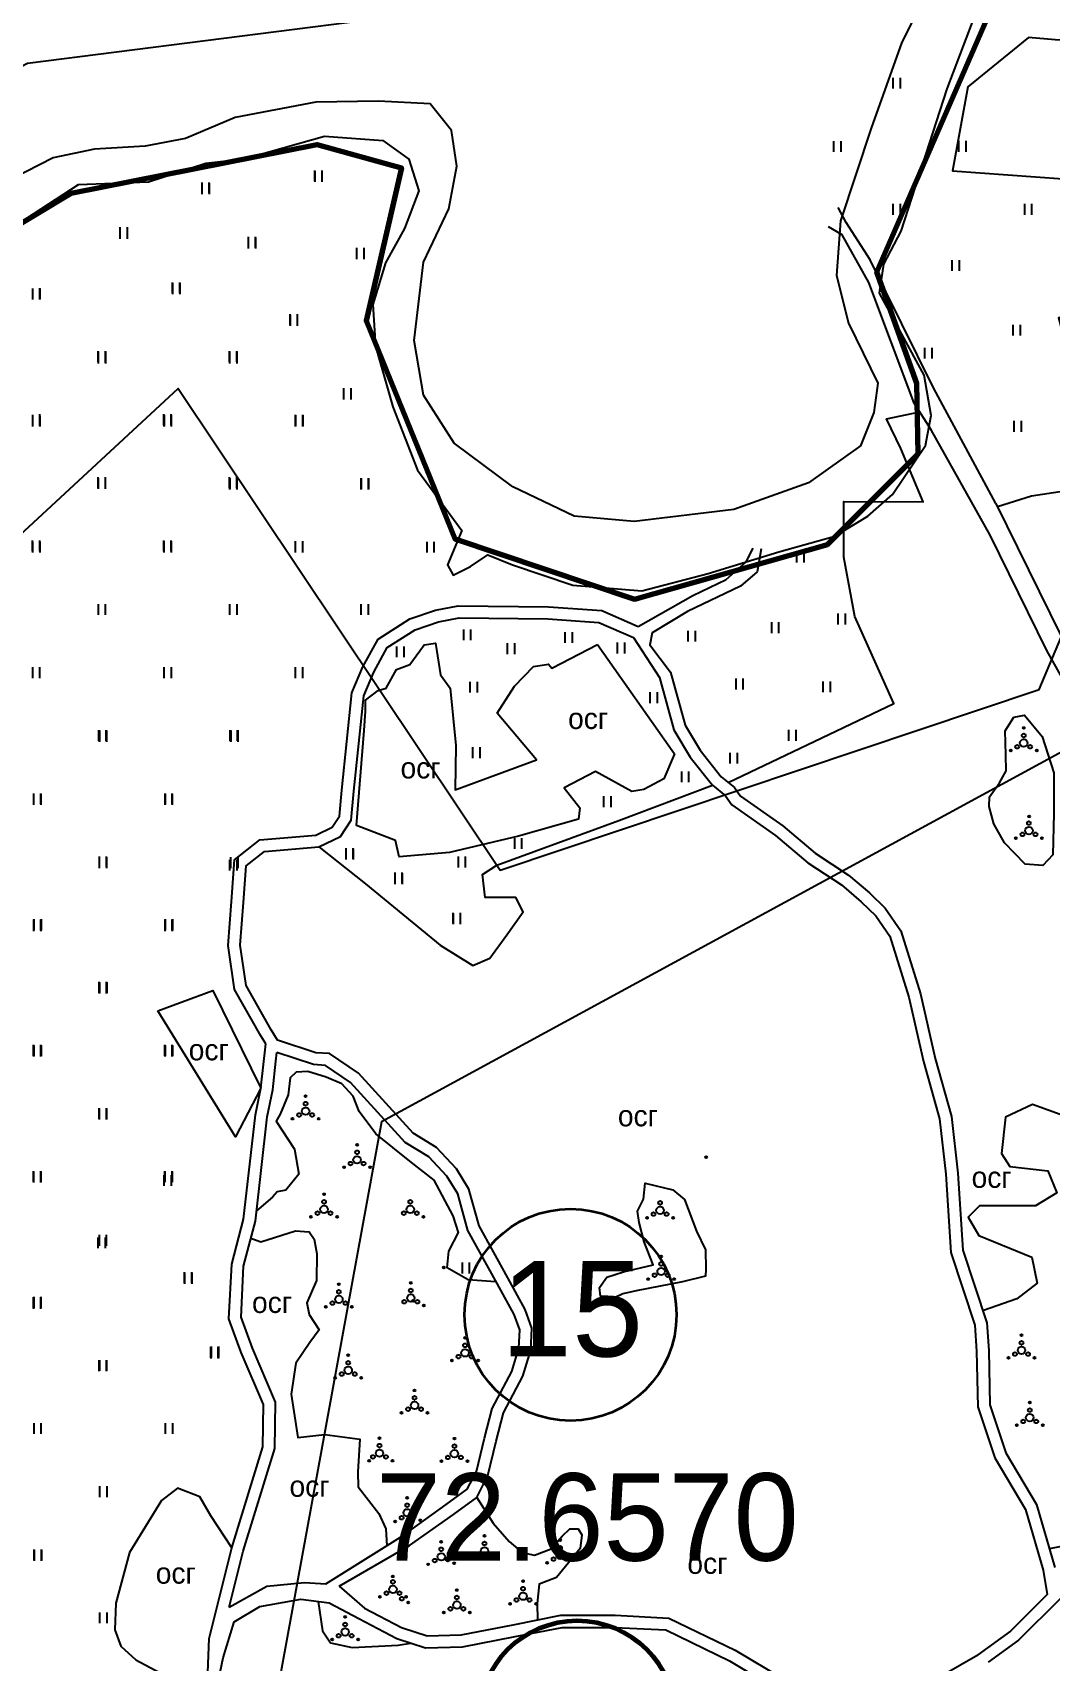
# Model space of a CAD drawing. Header units: millimetres. Extents: x 1378883 to 1389511, y 5662980 to 5673292.
# Drawn here: x 1384423 to 1384761, y 5669166 to 5669707 of the extents above; entities that cross this region are included whole.
import ezdxf
from ezdxf.enums import TextEntityAlignment as Align

# ---------------------------------------------------------------- set-up
doc = ezdxf.new("R2010")
doc.units = ezdxf.units.MM
doc.layers.add('_5Інше', color=252, linetype='Continuous', lineweight=25)
for name, color, linetype in [('N-raion', 1, 'Continuous'), ('zona', 3, 'Continuous'), ('вулиці', 7, 'Continuous'), ('КартаСкан', 252, 'Continuous'), ('межа по генплану', 7, 'Continuous')]:
    doc.layers.add(name, color=color, linetype=linetype)
picture_1 = doc.add_image_def('image1.tif', size_in_pixel=(29607, 29619))

# ---------------------------------------------------------------- blocks, each defined once
blk = doc.blocks.new('Турія')
at = {"layer": '_5Інше', "color": 5}
for points in [[(47481.09, 27406.91), (47498.65, 27418.29), (47521.91, 27419.24), (47540.9, 27425.41), (47553.71, 27426.83), (47580.29, 27434.43), (47599.69, 27432.92), (47608.3, 27426.7), (47611.65, 27416.19), (47606.86, 27403.76), (47600.65, 27392.29), (47596.34, 27378.43), (47597.3, 27364.57), (47603.04, 27344.5), (47611.17, 27323.47), (47625.99, 27303.4), (47621.21, 27291.92), (47623.12, 27288.58), (47628.86, 27291.45), (47634.6, 27295.27), (47642.73, 27291.92), (47662.81, 27285.23), (47685.76, 27283.32), (47707.76, 27289.06), (47731.19, 27296.23), (47749.84, 27301.48), (47760.83, 27308.17), (47768.96, 27315.34), (47779.96, 27331.59), (47781.87, 27341.63), (47779.48, 27355.01), (47764.66, 27382.26), (47766.09, 27391.81), (47771.83, 27402.81), (47787.13, 27450.12), (47797.65, 27477.84)], [(47783.01, 27487.56), (47772.03, 27465.62), (47761.93, 27437.09), (47751.7, 27406.25), (47750.37, 27388.12), (47754.35, 27372.21), (47764.08, 27352.32), (47762.76, 27342.59), (47758.33, 27331.54), (47741.08, 27319.16), (47716.32, 27310.32), (47683.14, 27306.34), (47663.24, 27308.11), (47642.9, 27317.83), (47623.44, 27332.42), (47613.26, 27348.34), (47610.17, 27366.46), (47613.26, 27392.55), (47621.67, 27410.23), (47624.32, 27424.37), (47622.55, 27436.31), (47615.47, 27445.15), (47598.23, 27446.04), (47577.44, 27445.67), (47550.71, 27440.58), (47534.16, 27433.58), (47520.8, 27431.03), (47503.93, 27430.08), (47490.24, 27427.22), (47476.56, 27420.22)]]:
    blk.add_lwpolyline(points, dxfattribs=at)
blk = doc.blocks.new('ТуріяПрибер')
at = {"layer": '_5Інше', "color": 160}
for points in [[(47127, 26627), (47198, 27064), (47524, 27366), (47631, 27206), (47810, 27266), (47842, 27342), (47995, 27705)], [(47740, 27508), (47474, 27474), (47179, 27319), (46966, 26847)]]:
    blk.add_lwpolyline(points, dxfattribs=at)
blk = doc.blocks.new('ТуріяВодоох')
at = {"layer": '_5Інше', "color": 140}
blk.add_lwpolyline([(48682, 27510), (48729, 27348), (48132, 27408), (47610, 27124), (47504, 26544), (47282, 26450), (47208, 26336), (47222, 26234), (47363, 26200), (47363, 26078), (47280, 26086), (47240, 25798), (47150, 25804)], dxfattribs=at)

msp = doc.modelspace()

# ---------------------------------------------------------------- linework, layer by layer
at = {"layer": 'N-raion', "color": 1, "lineweight": 35}
msp.add_circle((1384601.72, 5669281.36), 35.2, dxfattribs=at)
at = {"layer": 'zona', "color": 3, "lineweight": 60}
msp.add_circle((1384603.96, 5669147.21), 32.54, dxfattribs=at)
at = {"layer": 'вулиці', "color": 7}
for p, q in [((1384708.9, 5669688.77), (1384708.9, 5669692.37)), ((1384711.3, 5669688.77), (1384711.3, 5669692.37)), ((1384689.21, 5669667.76), (1384689.21, 5669671.36)), ((1384691.61, 5669667.76), (1384691.61, 5669671.36)), ((1384730.71, 5669667.82), (1384730.71, 5669671.42)), ((1384733.11, 5669667.82), (1384733.11, 5669671.42)), ((1384708.93, 5669646.85), (1384708.93, 5669650.45)), ((1384711.33, 5669646.85), (1384711.33, 5669650.45)), ((1384752.57, 5669646.85), (1384752.57, 5669650.45)), ((1384752.57, 5669646.85), (1384752.57, 5669650.45)), ((1384754.97, 5669646.85), (1384754.97, 5669650.45)), ((1384754.97, 5669646.85), (1384754.97, 5669650.45)), ((1384728.53, 5669628.21), (1384728.53, 5669631.81)), ((1384728.53, 5669628.21), (1384728.53, 5669631.81)), ((1384730.93, 5669628.21), (1384730.93, 5669631.81)), ((1384730.93, 5669628.21), (1384730.93, 5669631.81)), ((1384748.78, 5669606.72), (1384748.78, 5669610.32)), ((1384748.78, 5669606.72), (1384748.78, 5669610.32)), ((1384751.18, 5669606.72), (1384751.18, 5669610.32)), ((1384751.18, 5669606.72), (1384751.18, 5669610.32)), ((1384719.39, 5669599.06), (1384719.39, 5669602.66)), ((1384719.39, 5669599.06), (1384719.39, 5669602.66)), ((1384721.79, 5669599.06), (1384721.79, 5669602.66)), ((1384721.79, 5669599.06), (1384721.79, 5669602.66)), ((1384749.06, 5669574.76), (1384749.06, 5669578.36)), ((1384749.06, 5669574.76), (1384749.06, 5669578.36)), ((1384751.46, 5669574.76), (1384751.46, 5669578.36)), ((1384751.46, 5669574.76), (1384751.46, 5669578.36)), ((1384565.81, 5669295.1), (1384565.81, 5669298.7)), ((1384568.21, 5669295.1), (1384568.21, 5669298.7))]:
    msp.add_line(p, q, dxfattribs=at)
at = {"layer": 'вулиці', "color": 7, "lineweight": -2}
for p, q in [((1384516.84, 5669658.02), (1384516.84, 5669661.62)), ((1384516.89, 5669657.78), (1384516.89, 5669661.38)), ((1384519.24, 5669658.02), (1384519.24, 5669661.62)), ((1384519.29, 5669657.78), (1384519.29, 5669661.38)), ((1384479.35, 5669653.98), (1384479.35, 5669657.58)), ((1384479.4, 5669653.74), (1384479.4, 5669657.34)), ((1384481.75, 5669653.98), (1384481.75, 5669657.58)), ((1384481.8, 5669653.74), (1384481.8, 5669657.34)), ((1384452.16, 5669639.09), (1384452.16, 5669642.69)), ((1384452.2, 5669638.85), (1384452.2, 5669642.45)), ((1384454.56, 5669639.09), (1384454.56, 5669642.69)), ((1384454.6, 5669638.85), (1384454.6, 5669642.45)), ((1384494.74, 5669635.94), (1384494.74, 5669639.54)), ((1384494.79, 5669635.7), (1384494.79, 5669639.3)), ((1384497.14, 5669635.94), (1384497.14, 5669639.54)), ((1384497.19, 5669635.7), (1384497.19, 5669639.3)), ((1384530.75, 5669632.29), (1384530.75, 5669635.89)), ((1384530.8, 5669632.05), (1384530.8, 5669635.65)), ((1384533.15, 5669632.29), (1384533.15, 5669635.89)), ((1384533.2, 5669632.05), (1384533.2, 5669635.65)), ((1384469.58, 5669620.77), (1384469.58, 5669624.37)), ((1384469.63, 5669620.53), (1384469.63, 5669624.13)), ((1384471.98, 5669620.77), (1384471.98, 5669624.37)), ((1384472.03, 5669620.53), (1384472.03, 5669624.13)), ((1384423.11, 5669618.65), (1384423.11, 5669622.25)), ((1384423.11, 5669618.65), (1384423.11, 5669622.25)), ((1384423.11, 5669618.65), (1384423.11, 5669622.25)), ((1384423.16, 5669618.78), (1384423.16, 5669622.38)), ((1384423.16, 5669618.78), (1384423.16, 5669622.38)), ((1384425.47, 5669618.89), (1384425.47, 5669622.49)), ((1384425.51, 5669618.65), (1384425.51, 5669622.25)), ((1384425.51, 5669618.65), (1384425.51, 5669622.25)), ((1384425.51, 5669618.65), (1384425.51, 5669622.25)), ((1384425.56, 5669618.78), (1384425.56, 5669622.38)), ((1384425.56, 5669618.78), (1384425.56, 5669622.38)), ((1384508.66, 5669610.22), (1384508.66, 5669613.82)), ((1384508.7, 5669609.98), (1384508.7, 5669613.58)), ((1384511.06, 5669610.22), (1384511.06, 5669613.82)), ((1384511.1, 5669609.98), (1384511.1, 5669613.58)), ((1384444.89, 5669597.94), (1384444.89, 5669601.54)), ((1384444.89, 5669597.94), (1384444.89, 5669601.54)), ((1384444.93, 5669597.7), (1384444.93, 5669601.3)), ((1384444.93, 5669597.7), (1384444.93, 5669601.3)), ((1384444.98, 5669597.82), (1384444.98, 5669601.42)), ((1384444.98, 5669597.46), (1384444.98, 5669601.06)), ((1384447.29, 5669597.94), (1384447.29, 5669601.54)), ((1384447.29, 5669597.94), (1384447.29, 5669601.54)), ((1384447.33, 5669597.7), (1384447.33, 5669601.3)), ((1384447.33, 5669597.7), (1384447.33, 5669601.3)), ((1384447.38, 5669597.82), (1384447.38, 5669601.42)), ((1384447.38, 5669597.46), (1384447.38, 5669601.06)), ((1384488.52, 5669597.94), (1384488.52, 5669601.54)), ((1384488.52, 5669597.94), (1384488.52, 5669601.54)), ((1384488.57, 5669597.7), (1384488.57, 5669601.3)), ((1384488.57, 5669597.7), (1384488.57, 5669601.3)), ((1384488.62, 5669597.82), (1384488.62, 5669601.42)), ((1384488.62, 5669597.46), (1384488.62, 5669601.06)), ((1384490.92, 5669597.94), (1384490.92, 5669601.54)), ((1384490.92, 5669597.94), (1384490.92, 5669601.54)), ((1384490.97, 5669597.7), (1384490.97, 5669601.3)), ((1384490.97, 5669597.7), (1384490.97, 5669601.3)), ((1384491.02, 5669597.82), (1384491.02, 5669601.42)), ((1384491.02, 5669597.46), (1384491.02, 5669601.06)), ((1384526.42, 5669585.67), (1384526.42, 5669589.27)), ((1384526.46, 5669585.43), (1384526.46, 5669589.03)), ((1384528.82, 5669585.67), (1384528.82, 5669589.27)), ((1384528.86, 5669585.43), (1384528.86, 5669589.03)), ((1384423.11, 5669576.74), (1384423.11, 5669580.34)), ((1384423.11, 5669576.74), (1384423.11, 5669580.34)), ((1384423.16, 5669576.5), (1384423.16, 5669580.1)), ((1384425.47, 5669576.98), (1384425.47, 5669580.58)), ((1384425.51, 5669576.74), (1384425.51, 5669580.34)), ((1384425.51, 5669576.74), (1384425.51, 5669580.34)), ((1384425.56, 5669576.5), (1384425.56, 5669580.1)), ((1384425.56, 5669576.5), (1384425.56, 5669580.1)), ((1384466.7, 5669576.98), (1384466.7, 5669580.58)), ((1384466.75, 5669576.74), (1384466.75, 5669580.34)), ((1384466.75, 5669576.74), (1384466.75, 5669580.34)), ((1384466.8, 5669576.5), (1384466.8, 5669580.1)), ((1384466.8, 5669576.5), (1384466.8, 5669580.1)), ((1384466.85, 5669576.63), (1384466.85, 5669580.23)), ((1384469.1, 5669576.98), (1384469.1, 5669580.58)), ((1384469.15, 5669576.74), (1384469.15, 5669580.34)), ((1384469.15, 5669576.74), (1384469.15, 5669580.34)), ((1384469.2, 5669576.5), (1384469.2, 5669580.1)), ((1384469.2, 5669576.5), (1384469.2, 5669580.1)), ((1384469.25, 5669576.63), (1384469.25, 5669580.23)), ((1384510.39, 5669576.74), (1384510.39, 5669580.34)), ((1384510.43, 5669576.5), (1384510.43, 5669580.1)), ((1384510.43, 5669576.5), (1384510.43, 5669580.1)), ((1384510.48, 5669576.63), (1384510.48, 5669580.23)), ((1384512.79, 5669576.74), (1384512.79, 5669580.34)), ((1384512.83, 5669576.5), (1384512.83, 5669580.1)), ((1384512.83, 5669576.5), (1384512.83, 5669580.1)), ((1384512.88, 5669576.63), (1384512.88, 5669580.23)), ((1384444.89, 5669556.03), (1384444.89, 5669559.63)), ((1384444.93, 5669555.79), (1384444.93, 5669559.39)), ((1384444.93, 5669555.79), (1384444.93, 5669559.39)), ((1384444.93, 5669555.79), (1384444.93, 5669559.39)), ((1384447.29, 5669556.03), (1384447.29, 5669559.63)), ((1384447.33, 5669555.79), (1384447.33, 5669559.39)), ((1384447.33, 5669555.79), (1384447.33, 5669559.39)), ((1384447.33, 5669555.79), (1384447.33, 5669559.39)), ((1384488.52, 5669556.03), (1384488.52, 5669559.63)), ((1384488.57, 5669555.79), (1384488.57, 5669559.39)), ((1384488.57, 5669555.79), (1384488.57, 5669559.39)), ((1384488.57, 5669555.79), (1384488.57, 5669559.39)), ((1384488.62, 5669555.55), (1384488.62, 5669559.15)), ((1384488.66, 5669555.67), (1384488.66, 5669559.27)), ((1384490.92, 5669556.03), (1384490.92, 5669559.63)), ((1384490.97, 5669555.79), (1384490.97, 5669559.39)), ((1384490.97, 5669555.79), (1384490.97, 5669559.39)), ((1384490.97, 5669555.79), (1384490.97, 5669559.39)), ((1384491.02, 5669555.55), (1384491.02, 5669559.15)), ((1384491.06, 5669555.67), (1384491.06, 5669559.27)), ((1384532.21, 5669555.79), (1384532.21, 5669559.39)), ((1384532.21, 5669555.79), (1384532.21, 5669559.39)), ((1384532.21, 5669555.79), (1384532.21, 5669559.39)), ((1384532.25, 5669555.55), (1384532.25, 5669559.15)), ((1384532.3, 5669555.67), (1384532.3, 5669559.27)), ((1384534.61, 5669555.79), (1384534.61, 5669559.39)), ((1384534.61, 5669555.79), (1384534.61, 5669559.39)), ((1384534.61, 5669555.79), (1384534.61, 5669559.39)), ((1384534.61, 5669555.79), (1384534.61, 5669559.39)), ((1384534.65, 5669555.55), (1384534.65, 5669559.15)), ((1384534.7, 5669555.67), (1384534.7, 5669559.27)), ((1384423.07, 5669535.07), (1384423.07, 5669538.67)), ((1384423.16, 5669534.59), (1384423.16, 5669538.19)), ((1384425.47, 5669535.07), (1384425.47, 5669538.67)), ((1384425.56, 5669534.59), (1384425.56, 5669538.19)), ((1384466.7, 5669535.07), (1384466.7, 5669538.67)), ((1384466.75, 5669534.83), (1384466.75, 5669538.43)), ((1384466.8, 5669534.59), (1384466.8, 5669538.19)), ((1384469.1, 5669535.07), (1384469.1, 5669538.67)), ((1384469.15, 5669534.83), (1384469.15, 5669538.43)), ((1384469.2, 5669534.59), (1384469.2, 5669538.19)), ((1384510.39, 5669534.83), (1384510.39, 5669538.43)), ((1384510.43, 5669534.59), (1384510.43, 5669538.19)), ((1384512.79, 5669534.83), (1384512.79, 5669538.43)), ((1384512.83, 5669534.59), (1384512.83, 5669538.19)), ((1384554.07, 5669534.59), (1384554.07, 5669538.19)), ((1384554.07, 5669534.59), (1384554.07, 5669538.19)), ((1384556.47, 5669534.59), (1384556.47, 5669538.19)), ((1384556.47, 5669534.59), (1384556.47, 5669538.19)), ((1384676.87, 5669531.35), (1384676.87, 5669534.95)), ((1384679.27, 5669531.35), (1384679.27, 5669534.95)), ((1384444.93, 5669513.88), (1384444.93, 5669517.48)), ((1384447.33, 5669513.88), (1384447.33, 5669517.48)), ((1384488.57, 5669513.88), (1384488.57, 5669517.48)), ((1384490.97, 5669513.88), (1384490.97, 5669517.48)), ((1384532.21, 5669513.88), (1384532.21, 5669517.48)), ((1384532.21, 5669513.88), (1384532.21, 5669517.48)), ((1384534.61, 5669513.88), (1384534.61, 5669517.48)), ((1384534.61, 5669513.88), (1384534.61, 5669517.48)), ((1384566.25, 5669505.46), (1384566.25, 5669509.06)), ((1384568.65, 5669505.46), (1384568.65, 5669509.06)), ((1384668.56, 5669507.87), (1384668.56, 5669511.47)), ((1384670.96, 5669507.87), (1384670.96, 5669511.47)), ((1384690.64, 5669510.72), (1384690.64, 5669514.32)), ((1384693.04, 5669510.72), (1384693.04, 5669514.32)), ((1384580.81, 5669500.9), (1384580.81, 5669504.5)), ((1384583.21, 5669500.9), (1384583.21, 5669504.5)), ((1384599.95, 5669504.59), (1384599.95, 5669508.19)), ((1384602.35, 5669504.59), (1384602.35, 5669508.19)), ((1384617.34, 5669501.11), (1384617.34, 5669504.71)), ((1384619.74, 5669501.11), (1384619.74, 5669504.71)), ((1384640.79, 5669505.03), (1384640.79, 5669508.63)), ((1384643.19, 5669505.03), (1384643.19, 5669508.63)), ((1384544.07, 5669499.81), (1384544.07, 5669503.41)), ((1384546.47, 5669499.81), (1384546.47, 5669503.41)), ((1384423.11, 5669492.92), (1384423.11, 5669496.52)), ((1384425.51, 5669492.92), (1384425.51, 5669496.52)), ((1384466.75, 5669492.92), (1384466.75, 5669496.52)), ((1384469.15, 5669492.92), (1384469.15, 5669496.52)), ((1384510.39, 5669492.92), (1384510.39, 5669496.52)), ((1384512.79, 5669492.92), (1384512.79, 5669496.52)), ((1384568.42, 5669488.08), (1384568.42, 5669491.68)), ((1384570.82, 5669488.08), (1384570.82, 5669491.68)), ((1384628.21, 5669484.61), (1384628.21, 5669488.21)), ((1384630.61, 5669484.61), (1384630.61, 5669488.21)), ((1384656.69, 5669489.14), (1384656.69, 5669492.74)), ((1384659.09, 5669489.14), (1384659.09, 5669492.74)), ((1384685.65, 5669488.19), (1384685.65, 5669491.79)), ((1384688.05, 5669488.19), (1384688.05, 5669491.79)), ((1384445.1, 5669472.04), (1384445.1, 5669475.64)), ((1384445.1, 5669472.04), (1384445.1, 5669475.64)), ((1384445.26, 5669471.96), (1384445.26, 5669475.56)), ((1384445.3, 5669471.72), (1384445.3, 5669475.32)), ((1384445.3, 5669471.72), (1384445.3, 5669475.32)), ((1384445.35, 5669471.84), (1384445.35, 5669475.44)), ((1384447.5, 5669472.04), (1384447.5, 5669475.64)), ((1384447.5, 5669472.04), (1384447.5, 5669475.64)), ((1384447.66, 5669471.96), (1384447.66, 5669475.56)), ((1384447.7, 5669471.72), (1384447.7, 5669475.32)), ((1384447.7, 5669471.72), (1384447.7, 5669475.32)), ((1384447.75, 5669471.84), (1384447.75, 5669475.44)), ((1384488.74, 5669472.04), (1384488.74, 5669475.64)), ((1384488.89, 5669471.96), (1384488.89, 5669475.56)), ((1384488.89, 5669471.96), (1384488.89, 5669475.56)), ((1384488.94, 5669471.72), (1384488.94, 5669475.32)), ((1384488.94, 5669471.72), (1384488.94, 5669475.32)), ((1384488.94, 5669471.72), (1384488.94, 5669475.32)), ((1384488.99, 5669471.84), (1384488.99, 5669475.44)), ((1384491.14, 5669472.04), (1384491.14, 5669475.64)), ((1384491.29, 5669471.96), (1384491.29, 5669475.56)), ((1384491.29, 5669471.96), (1384491.29, 5669475.56)), ((1384491.34, 5669471.72), (1384491.34, 5669475.32)), ((1384491.34, 5669471.72), (1384491.34, 5669475.32)), ((1384491.34, 5669471.72), (1384491.34, 5669475.32)), ((1384491.34, 5669471.72), (1384491.34, 5669475.32)), ((1384491.39, 5669471.84), (1384491.39, 5669475.44)), ((1384674.26, 5669472.07), (1384674.26, 5669475.67)), ((1384676.66, 5669472.07), (1384676.66, 5669475.67)), ((1384569.29, 5669466.36), (1384569.29, 5669469.96)), ((1384571.69, 5669466.36), (1384571.69, 5669469.96)), ((1384654.79, 5669464.48), (1384654.79, 5669468.08)), ((1384657.19, 5669464.48), (1384657.19, 5669468.08)), ((1384638.64, 5669458.33), (1384638.64, 5669461.93)), ((1384641.04, 5669458.33), (1384641.04, 5669461.93)), ((1384423.44, 5669451), (1384423.44, 5669454.6)), ((1384423.44, 5669451), (1384423.44, 5669454.6)), ((1384423.48, 5669450.76), (1384423.48, 5669454.36)), ((1384423.53, 5669450.89), (1384423.53, 5669454.49)), ((1384425.84, 5669451), (1384425.84, 5669454.6)), ((1384425.84, 5669451), (1384425.84, 5669454.6)), ((1384425.88, 5669450.76), (1384425.88, 5669454.36)), ((1384425.93, 5669450.89), (1384425.93, 5669454.49)), ((1384467.07, 5669451), (1384467.07, 5669454.6)), ((1384467.07, 5669451), (1384467.07, 5669454.6)), ((1384467.07, 5669451), (1384467.07, 5669454.6)), ((1384467.12, 5669450.76), (1384467.12, 5669454.36)), ((1384467.17, 5669450.89), (1384467.17, 5669454.49)), ((1384469.47, 5669451), (1384469.47, 5669454.6)), ((1384469.47, 5669451), (1384469.47, 5669454.6)), ((1384469.47, 5669451), (1384469.47, 5669454.6)), ((1384469.47, 5669451), (1384469.47, 5669454.6)), ((1384469.52, 5669450.76), (1384469.52, 5669454.36)), ((1384469.57, 5669450.89), (1384469.57, 5669454.49)), ((1384612.77, 5669450.08), (1384612.77, 5669453.68)), ((1384615.17, 5669450.08), (1384615.17, 5669453.68)), ((1384583.2, 5669436.18), (1384583.2, 5669439.78)), ((1384585.6, 5669436.18), (1384585.6, 5669439.78)), ((1384445.26, 5669430.05), (1384445.26, 5669433.65)), ((1384445.3, 5669429.81), (1384445.3, 5669433.41)), ((1384447.66, 5669430.05), (1384447.66, 5669433.65)), ((1384447.7, 5669429.81), (1384447.7, 5669433.41)), ((1384488.94, 5669429.81), (1384488.94, 5669433.41)), ((1384488.94, 5669429.81), (1384488.94, 5669433.41)), ((1384491.34, 5669429.81), (1384491.34, 5669433.41)), ((1384491.34, 5669429.81), (1384491.34, 5669433.41)), ((1384527.17, 5669432.84), (1384527.17, 5669436.44)), ((1384527.21, 5669432.6), (1384527.21, 5669436.2)), ((1384529.57, 5669432.84), (1384529.57, 5669436.44)), ((1384529.61, 5669432.6), (1384529.61, 5669436.2)), ((1384564.49, 5669430.02), (1384564.49, 5669433.62)), ((1384566.89, 5669430.02), (1384566.89, 5669433.62)), ((1384488.57, 5669428.97), (1384488.57, 5669432.57)), ((1384488.57, 5669428.97), (1384488.57, 5669432.57)), ((1384490.97, 5669428.97), (1384490.97, 5669432.57)), ((1384490.97, 5669428.97), (1384490.97, 5669432.57)), ((1384543.44, 5669424.71), (1384543.44, 5669428.31)), ((1384543.49, 5669424.47), (1384543.49, 5669428.07)), ((1384545.84, 5669424.71), (1384545.84, 5669428.31)), ((1384545.89, 5669424.47), (1384545.89, 5669428.07)), ((1384423.44, 5669409.09), (1384423.44, 5669412.69)), ((1384423.48, 5669408.85), (1384423.48, 5669412.45)), ((1384423.6, 5669409.17), (1384423.6, 5669412.77)), ((1384425.84, 5669409.09), (1384425.84, 5669412.69)), ((1384425.88, 5669408.85), (1384425.88, 5669412.45)), ((1384426, 5669409.17), (1384426, 5669412.77)), ((1384467.07, 5669409.09), (1384467.07, 5669412.69)), ((1384467.07, 5669409.09), (1384467.07, 5669412.69)), ((1384467.12, 5669408.85), (1384467.12, 5669412.45)), ((1384467.24, 5669409.17), (1384467.24, 5669412.77)), ((1384469.47, 5669409.09), (1384469.47, 5669412.69)), ((1384469.47, 5669409.09), (1384469.47, 5669412.69)), ((1384469.52, 5669408.85), (1384469.52, 5669412.45)), ((1384469.64, 5669409.17), (1384469.64, 5669412.77)), ((1384562.78, 5669411.37), (1384562.78, 5669414.97)), ((1384562.83, 5669411.13), (1384562.83, 5669414.73)), ((1384565.18, 5669411.37), (1384565.18, 5669414.97)), ((1384565.23, 5669411.13), (1384565.23, 5669414.73)), ((1384445.21, 5669388.38), (1384445.21, 5669391.98)), ((1384445.21, 5669388.38), (1384445.21, 5669391.98)), ((1384445.26, 5669388.14), (1384445.26, 5669391.74)), ((1384445.26, 5669388.14), (1384445.26, 5669391.74)), ((1384445.3, 5669388.26), (1384445.3, 5669391.86)), ((1384445.3, 5669388.26), (1384445.3, 5669391.86)), ((1384445.42, 5669388.21), (1384445.42, 5669391.81)), ((1384447.61, 5669388.38), (1384447.61, 5669391.98)), ((1384447.61, 5669388.38), (1384447.61, 5669391.98)), ((1384447.66, 5669388.14), (1384447.66, 5669391.74)), ((1384447.66, 5669388.14), (1384447.66, 5669391.74)), ((1384447.7, 5669388.26), (1384447.7, 5669391.86)), ((1384447.7, 5669388.26), (1384447.7, 5669391.86)), ((1384447.82, 5669388.21), (1384447.82, 5669391.81)), ((1384423.39, 5669367.42), (1384423.39, 5669371.02)), ((1384423.44, 5669367.18), (1384423.44, 5669370.78)), ((1384423.49, 5669367.31), (1384423.49, 5669370.91)), ((1384423.6, 5669367.26), (1384423.6, 5669370.86)), ((1384425.79, 5669367.42), (1384425.79, 5669371.02)), ((1384425.84, 5669367.18), (1384425.84, 5669370.78)), ((1384425.89, 5669367.31), (1384425.89, 5669370.91)), ((1384426, 5669367.26), (1384426, 5669370.86)), ((1384467.03, 5669367.42), (1384467.03, 5669371.02)), ((1384467.07, 5669367.18), (1384467.07, 5669370.78)), ((1384467.07, 5669367.18), (1384467.07, 5669370.78)), ((1384467.12, 5669367.31), (1384467.12, 5669370.91)), ((1384467.24, 5669367.26), (1384467.24, 5669370.86)), ((1384469.43, 5669367.42), (1384469.43, 5669371.02)), ((1384469.47, 5669367.18), (1384469.47, 5669370.78)), ((1384469.47, 5669367.18), (1384469.47, 5669370.78)), ((1384469.52, 5669367.31), (1384469.52, 5669370.91)), ((1384469.64, 5669367.26), (1384469.64, 5669370.86)), ((1384445.21, 5669346.47), (1384445.21, 5669350.07)), ((1384445.21, 5669346.47), (1384445.21, 5669350.07)), ((1384445.26, 5669346.23), (1384445.26, 5669349.83)), ((1384445.26, 5669346.23), (1384445.26, 5669349.83)), ((1384445.26, 5669346.23), (1384445.26, 5669349.83)), ((1384445.3, 5669346.35), (1384445.3, 5669349.95)), ((1384447.61, 5669346.47), (1384447.61, 5669350.07)), ((1384447.61, 5669346.47), (1384447.61, 5669350.07)), ((1384447.66, 5669346.23), (1384447.66, 5669349.83)), ((1384447.66, 5669346.23), (1384447.66, 5669349.83)), ((1384447.66, 5669346.23), (1384447.66, 5669349.83)), ((1384447.66, 5669346.23), (1384447.66, 5669349.83)), ((1384447.7, 5669346.35), (1384447.7, 5669349.95)), ((1384423.39, 5669325.51), (1384423.39, 5669329.11)), ((1384423.39, 5669325.51), (1384423.39, 5669329.11)), ((1384423.39, 5669325.51), (1384423.39, 5669329.11)), ((1384423.44, 5669325.27), (1384423.44, 5669328.87)), ((1384423.49, 5669325.4), (1384423.49, 5669329)), ((1384425.79, 5669325.51), (1384425.79, 5669329.11)), ((1384425.79, 5669325.51), (1384425.79, 5669329.11)), ((1384425.79, 5669325.51), (1384425.79, 5669329.11)), ((1384425.79, 5669325.51), (1384425.79, 5669329.11)), ((1384425.84, 5669325.27), (1384425.84, 5669328.87)), ((1384425.89, 5669325.4), (1384425.89, 5669329)), ((1384466.75, 5669324.19), (1384466.75, 5669327.79)), ((1384466.75, 5669324.19), (1384466.75, 5669327.79)), ((1384467.03, 5669325.51), (1384467.03, 5669329.11)), ((1384467.03, 5669325.51), (1384467.03, 5669329.11)), ((1384467.12, 5669325.4), (1384467.12, 5669329)), ((1384469.15, 5669324.19), (1384469.15, 5669327.79)), ((1384469.15, 5669324.19), (1384469.15, 5669327.79)), ((1384469.43, 5669325.51), (1384469.43, 5669329.11)), ((1384469.43, 5669325.51), (1384469.43, 5669329.11)), ((1384469.52, 5669325.4), (1384469.52, 5669329)), ((1384444.89, 5669303.48), (1384444.89, 5669307.08)), ((1384444.89, 5669303.48), (1384444.89, 5669307.08)), ((1384445.26, 5669304.32), (1384445.26, 5669307.92)), ((1384445.26, 5669304.32), (1384445.26, 5669307.92)), ((1384447.29, 5669303.48), (1384447.29, 5669307.08)), ((1384447.29, 5669303.48), (1384447.29, 5669307.08)), ((1384447.66, 5669304.32), (1384447.66, 5669307.92)), ((1384447.66, 5669304.32), (1384447.66, 5669307.92)), ((1384473.57, 5669291.9), (1384473.57, 5669295.5)), ((1384473.62, 5669291.66), (1384473.62, 5669295.26)), ((1384475.97, 5669291.9), (1384475.97, 5669295.5)), ((1384476.02, 5669291.66), (1384476.02, 5669295.26)), ((1384423.39, 5669283.6), (1384423.39, 5669287.2)), ((1384423.39, 5669283.6), (1384423.39, 5669287.2)), ((1384423.56, 5669283.68), (1384423.56, 5669287.28)), ((1384425.79, 5669283.6), (1384425.79, 5669287.2)), ((1384425.79, 5669283.6), (1384425.79, 5669287.2)), ((1384425.96, 5669283.68), (1384425.96, 5669287.28)), ((1384423.44, 5669283.36), (1384423.44, 5669286.96)), ((1384425.84, 5669283.36), (1384425.84, 5669286.96)), ((1384445.21, 5669262.65), (1384445.21, 5669266.25)), ((1384445.38, 5669262.72), (1384445.38, 5669266.32)), ((1384447.61, 5669262.65), (1384447.61, 5669266.25)), ((1384447.78, 5669262.72), (1384447.78, 5669266.32)), ((1384482.31, 5669267.11), (1384482.31, 5669270.71)), ((1384482.36, 5669266.87), (1384482.36, 5669270.47)), ((1384482.48, 5669267.19), (1384482.48, 5669270.79)), ((1384484.71, 5669267.11), (1384484.71, 5669270.71)), ((1384484.76, 5669266.87), (1384484.76, 5669270.47)), ((1384484.88, 5669267.19), (1384484.88, 5669270.79)), ((1384423.56, 5669241.77), (1384423.56, 5669245.37)), ((1384425.96, 5669241.77), (1384425.96, 5669245.37)), ((1384467.2, 5669241.77), (1384467.2, 5669245.37)), ((1384467.2, 5669241.77), (1384467.2, 5669245.37)), ((1384469.6, 5669241.77), (1384469.6, 5669245.37)), ((1384469.6, 5669241.77), (1384469.6, 5669245.37)), ((1384445.42, 5669220.77), (1384445.42, 5669224.37)), ((1384445.42, 5669220.77), (1384445.42, 5669224.37)), ((1384447.82, 5669220.77), (1384447.82, 5669224.37)), ((1384447.82, 5669220.77), (1384447.82, 5669224.37)), ((1384423.61, 5669199.81), (1384423.61, 5669203.41)), ((1384423.65, 5669199.58), (1384423.65, 5669203.18)), ((1384423.7, 5669199.7), (1384423.7, 5669203.3)), ((1384426.01, 5669199.81), (1384426.01, 5669203.41)), ((1384426.05, 5669199.58), (1384426.05, 5669203.18)), ((1384426.1, 5669199.7), (1384426.1, 5669203.3)), ((1384445.42, 5669178.86), (1384445.42, 5669182.46)), ((1384445.42, 5669178.86), (1384445.42, 5669182.46)), ((1384447.82, 5669178.86), (1384447.82, 5669182.46)), ((1384447.82, 5669178.86), (1384447.82, 5669182.46))]:
    msp.add_line(p, q, dxfattribs=at)
at = {"layer": 'вулиці', "color": 7}
for points in [[(1384839.15, 5669689.55), (1384837.33, 5669695), (1384827.11, 5669696.26), (1384806.67, 5669697.52), (1384797.99, 5669699.76), (1384783.99, 5669702.41), (1384773.07, 5669704.51), (1384762.64, 5669704.93), (1384753.82, 5669705.77), (1384733.66, 5669689.4), (1384728.62, 5669661.43), (1384774.58, 5669658.15), (1384778.08, 5669639.83), (1384778.08, 5669631.58), (1384777.76, 5669616.07), (1384763.81, 5669612.59), (1384774.9, 5669571.58), (1384778.2, 5669556.85), (1384754.87, 5669553.33), (1384743.49, 5669549.87)], [(1384777.64, 5669147.79), (1384790.04, 5669168.49), (1384804.5, 5669193.87), (1384813.51, 5669210.5), (1384826.76, 5669236.47), (1384830.69, 5669248.77), (1384843.77, 5669268.96), (1384856.34, 5669294.32), (1384868.77, 5669320.36), (1384870.29, 5669330.04), (1384865.2, 5669338.52), (1384847.68, 5669364.24), (1384831.54, 5669387.49), (1384804.84, 5669429), (1384775.08, 5669475.1), (1384759.96, 5669502.09), (1384741.08, 5669540.38), (1384721.53, 5669575.41), (1384715.89, 5669584.3), (1384700.79, 5669624.37), (1384691.95, 5669640.16), (1384687.37, 5669642.87)], [(1384742.99, 5669550.87), (1384768.19, 5669499.63), (1384793.62, 5669453.9), (1384823.14, 5669412.39), (1384847.88, 5669373.96), (1384862.23, 5669352.23), (1384872.97, 5669337.33), (1384878.55, 5669333.59), (1384916.8, 5669331.21), (1384968.65, 5669325.55), (1384991.22, 5669320.67), (1384993.56, 5669323.52), (1385001.63, 5669342.19), (1385007.11, 5669350.38), (1385009.76, 5669349.26), (1385008.43, 5669343.87), (1384995.92, 5669320.97), (1385025.23, 5669311.8), (1385046.66, 5669301.19), (1385056.45, 5669295.61), (1385070.56, 5669291.74), (1385090.78, 5669290.72), (1385097.16, 5669290.83)], [(1384665.06, 5669535.86), (1384663.66, 5669528.26), (1384658.22, 5669523.45), (1384640.61, 5669515.08), (1384628.88, 5669507.96), (1384628.04, 5669503.98), (1384634.96, 5669494.89), (1384639.78, 5669477.31), (1384644.81, 5669468.94), (1384651.72, 5669460.14), (1384656.17, 5669456.57), (1384658.22, 5669453.65), (1384672.26, 5669443.82), (1384682.97, 5669434.72), (1384694.08, 5669427.39), (1384700.99, 5669421.53), (1384706.23, 5669416.5), (1384711.47, 5669408.97), (1384717.98, 5669387.96), (1384722.8, 5669366.54), (1384728.25, 5669347.28), (1384730.34, 5669328.44), (1384732.02, 5669302.8), (1384739.98, 5669278.69), (1384740.61, 5669269.48), (1384741.03, 5669251.48), (1384746.27, 5669235.48), (1384756.54, 5669218.31), (1384762.62, 5669197.38)], [(1384500.5, 5669371.37), (1384498.82, 5669374.01), (1384490.16, 5669389.43), (1384488.03, 5669404.08), (1384489.15, 5669418.63), (1384490.15, 5669432.56), (1384498.57, 5669439.17), (1384517.11, 5669440.76), (1384522.6, 5669443.4), (1384524.98, 5669447.07), (1384525.79, 5669455.7), (1384529.12, 5669488.02), (1384532.74, 5669496.67), (1384537.85, 5669505.85), (1384548.4, 5669512.64), (1384556.84, 5669515.45), (1384564.39, 5669516.96), (1384594.4, 5669516.59), (1384612.12, 5669515.34), (1384624.21, 5669510.09)], [(1384524.86, 5669191.23), (1384548.27, 5669204.67), (1384562.81, 5669215.04), (1384570.56, 5669220.7), (1384574.3, 5669227.92), (1384577.07, 5669239.4), (1384579.42, 5669248.8), (1384585.91, 5669260.93), (1384588.58, 5669269.59), (1384588.91, 5669276.92), (1384586.69, 5669283.14), (1384580.9, 5669293.66), (1384571.34, 5669310.88), (1384568, 5669323.1), (1384563.89, 5669329.88), (1384557.2, 5669336.94), (1384549.41, 5669341.72), (1384531.33, 5669361.61), (1384521.69, 5669368.14), (1384517.18, 5669368.45), (1384504.43, 5669372.65), (1384502.25, 5669376.06), (1384494.01, 5669390.74), (1384492.06, 5669404.21), (1384493.14, 5669418.34), (1384494.01, 5669430.51), (1384500.1, 5669435.29), (1384518.18, 5669436.84), (1384525.34, 5669440.28), (1384528.87, 5669445.72), (1384529.77, 5669455.31), (1384533.04, 5669487.02), (1384536.35, 5669494.92), (1384540.86, 5669503.03), (1384550.14, 5669509), (1384557.87, 5669511.57), (1384564.76, 5669512.95), (1384594.24, 5669512.6), (1384611.16, 5669511.4), (1384622.61, 5669506.42)], [(1384610.72, 5669504.11), (1384636.24, 5669467.75), (1384632.69, 5669459.48), (1384626.08, 5669455.94), (1384622.06, 5669455.23), (1384610.01, 5669461.85), (1384599.61, 5669456.41), (1384604.81, 5669449.8), (1384604.33, 5669446.03), (1384584.48, 5669440.36), (1384561.56, 5669434.93), (1384544.78, 5669433.51), (1384543.59, 5669438.94), (1384530.6, 5669443.9), (1384533.15, 5669475.53), (1384533.64, 5669481.9), (1384533.64, 5669485.57), (1384537.81, 5669488.76), (1384540.51, 5669489.61), (1384543.94, 5669495.73), (1384548.35, 5669497.45), (1384551.66, 5669501.98), (1384553.13, 5669503.94), (1384556.93, 5669504.55), (1384558.52, 5669494.02), (1384561.71, 5669489.61), (1384563.67, 5669470.51), (1384563.42, 5669455.82), (1384590.39, 5669465.74), (1384577.4, 5669481.29), (1384583.16, 5669490.23), (1384589.41, 5669496.71), (1384594.43, 5669497.57), (1384595.53, 5669496.22), (1384610.72, 5669504.11)], [(1384622.61, 5669506.42), (1384631.31, 5669493.09), (1384636.07, 5669475.72), (1384641.51, 5669466.66), (1384648.86, 5669457.31), (1384653.22, 5669453.81), (1384655.35, 5669450.78), (1384669.81, 5669440.65), (1384680.57, 5669431.51), (1384691.68, 5669424.18), (1384698.31, 5669418.56), (1384703.18, 5669413.89), (1384707.83, 5669407.19), (1384714.11, 5669386.93), (1384718.92, 5669365.55), (1384724.31, 5669346.51), (1384726.36, 5669328.09), (1384728.06, 5669302.03), (1384736.03, 5669277.92), (1384736.61, 5669269.3), (1384737.04, 5669250.8), (1384742.61, 5669233.81), (1384752.84, 5669216.7), (1384758.71, 5669196.5), (1384760.02, 5669188.42), (1384747.86, 5669176.28), (1384737.01, 5669168.37)], [(1384749.01, 5669479.95), (1384752.45, 5669480.64), (1384758.36, 5669473.5), (1384762.21, 5669461.42), (1384762.21, 5669447.96), (1384761.93, 5669434.23), (1384758.63, 5669430.66), (1384752.72, 5669431.07), (1384745.85, 5669438.21), (1384742.27, 5669444.53), (1384740.76, 5669450.29), (1384740.9, 5669453.45), (1384744.2, 5669458.12), (1384746.4, 5669462.1), (1384746.26, 5669467.46), (1384746.12, 5669475.42), (1384749.01, 5669479.95)], [(1384520.51, 5669192.02), (1384546.11, 5669208.04), (1384560.46, 5669218.28), (1384567.44, 5669223.38), (1384570.53, 5669229.33), (1384573.18, 5669240.35), (1384575.66, 5669250.25), (1384582.2, 5669262.48), (1384584.61, 5669270.28), (1384584.88, 5669276.32), (1384583.03, 5669281.5), (1384577.4, 5669291.73), (1384567.61, 5669309.36), (1384564.29, 5669321.5), (1384560.69, 5669327.44), (1384554.65, 5669333.81), (1384546.83, 5669338.61), (1384528.7, 5669358.57), (1384520.34, 5669364.22), (1384516.41, 5669364.49), (1384504.2, 5669368.51)], [(1384576.79, 5669292.32), (1384567.77, 5669292.98), (1384560.72, 5669296.99), (1384561.32, 5669302.45), (1384564.49, 5669308.65), (1384562.78, 5669314.23), (1384556.45, 5669326.04), (1384548.31, 5669332.36), (1384537.1, 5669341.52), (1384531.51, 5669348.93), (1384529.51, 5669354.04), (1384525.73, 5669358.13), (1384520.56, 5669360.33), (1384514.5, 5669362.16), (1384510.66, 5669362.03), (1384508.64, 5669360.08), (1384507.95, 5669354.41), (1384505.24, 5669348.05), (1384503.98, 5669345.72), (1384510.09, 5669336.44), (1384511.5, 5669328.07), (1384507.18, 5669322.79), (1384504.27, 5669322.26), (1384502.77, 5669320.41), (1384497.47, 5669315.93)], [(1384769.55, 5669345.98), (1384755.21, 5669351.26), (1384746.15, 5669346.99), (1384744.89, 5669334.92), (1384747.66, 5669330.64), (1384760.24, 5669329.14), (1384763.26, 5669321.84), (1384756.21, 5669317.57), (1384737.59, 5669317.57), (1384733.81, 5669313.8), (1384737.34, 5669307.76), (1384754.96, 5669300.47), (1384756.72, 5669291.92), (1384749.92, 5669286.64), (1384738.87, 5669282.83)], [(1384624, 5669315.81), (1384625.92, 5669319.75), (1384626.56, 5669325.08), (1384635.73, 5669322.84), (1384639.57, 5669319.64), (1384643.52, 5669309.2), (1384646.61, 5669302.91), (1384646.72, 5669296.52), (1384646.61, 5669294.18), (1384638.93, 5669292.36), (1384623.57, 5669289.27), (1384619.09, 5669288.32), (1384616.53, 5669287.14), (1384614.08, 5669287.46), (1384611.73, 5669287.57), (1384611.3, 5669290.45), (1384613.76, 5669293.86), (1384619.3, 5669295.67), (1384629.22, 5669298.01), (1384626.24, 5669305.58), (1384624.53, 5669312.08), (1384624, 5669315.81)], [(1384495.58, 5669306.79), (1384498.87, 5669305.56), (1384510.42, 5669309.25), (1384514.89, 5669308.93), (1384516.58, 5669306.47), (1384517.49, 5669301.67), (1384517.36, 5669292.78), (1384514.19, 5669285.29), (1384514.95, 5669281.49), (1384518.25, 5669276.42), (1384515.2, 5669272.11), (1384510.5, 5669265.26), (1384508.98, 5669255.02), (1384511.14, 5669240.56), (1384520.15, 5669241.58), (1384531.7, 5669240.05), (1384531.07, 5669229.15), (1384531.19, 5669224.2), (1384538.09, 5669215.35), (1384540.36, 5669210.29), (1384540.71, 5669204.65)], [(1384570.56, 5669220.7), (1384576.01, 5669212.09), (1384581.4, 5669206.03), (1384585.64, 5669202.38), (1384589.78, 5669201.51), (1384595.26, 5669203.63), (1384598.92, 5669207.76), (1384601.52, 5669210.26), (1384604.21, 5669210.26), (1384605.46, 5669208.24), (1384604.89, 5669203.72), (1384600.07, 5669197.72), (1384597.09, 5669194.07), (1384591.31, 5669191.86), (1384590.6, 5669185.4), (1384590.75, 5669179.98)], [(1384760.88, 5669203.69), (1384774.6, 5669206.53)], [(1384488.4, 5669184.22), (1384500.84, 5669191.18), (1384513.39, 5669192.38), (1384520.51, 5669192.02)], [(1384524.86, 5669191.23), (1384533.28, 5669183.94), (1384545.57, 5669177.47), (1384554.14, 5669174.72), (1384565.4, 5669175.03), (1384582.63, 5669178.37), (1384598.52, 5669181.51), (1384616.56, 5669181.51), (1384634.35, 5669180.61), (1384656.44, 5669169.89), (1384671.97, 5669160.62), (1384687.27, 5669154.83), (1384700.17, 5669154.04), (1384710.23, 5669155.77), (1384725.05, 5669161.52), (1384737.01, 5669168.37)], [(1384485.38, 5669162.6), (1384486.4, 5669167.37), (1384489.98, 5669179.38), (1384498.5, 5669184.49), (1384512.14, 5669186.88), (1384521.52, 5669185.68), (1384531.4, 5669180.41), (1384544.02, 5669173.77), (1384553.56, 5669170.7), (1384565.84, 5669171.04), (1384583.39, 5669174.45), (1384598.91, 5669177.51), (1384616.46, 5669177.51), (1384633.34, 5669176.66), (1384654.54, 5669166.37), (1384670.22, 5669157)], [(1384517.93, 5669186.14), (1384519.35, 5669176.41), (1384522.03, 5669172.38), (1384529.17, 5669170.83), (1384544.46, 5669171.56), (1384548.63, 5669172.29)], [(1384764.3, 5669187.04), (1384750.47, 5669173.23), (1384740.41, 5669165.9)]]:
    msp.add_lwpolyline(points, dxfattribs=at)
at = {"layer": 'вулиці', "color": 7, "lineweight": -2}
for points in [[(1384742.99, 5669550.87), (1384722.31, 5669589.39), (1384701.23, 5669631.88), (1384693.29, 5669644.32), (1384690.57, 5669649.31)], [(1384654.13, 5669458.21), (1384709.1, 5669484.52), (1384696.12, 5669513.43), (1384692.46, 5669533.14), (1384692.46, 5669551.57), (1384718.9, 5669551.44), (1384711.41, 5669569.23), (1384706.72, 5669579.05), (1384717.77, 5669581.33)], [(1384624.21, 5669510.09), (1384642.3, 5669520.37), (1384653.4, 5669525.72), (1384660.08, 5669531.51), (1384662.4, 5669536.05)], [(1384518.18, 5669436.84), (1384533.59, 5669424.57), (1384558.38, 5669404.15), (1384569.25, 5669397.42), (1384574.9, 5669399.81), (1384580.55, 5669407.63), (1384585.99, 5669415.23), (1384583.6, 5669420.01), (1384573.38, 5669420.01), (1384572.51, 5669427.61), (1384577.29, 5669430.8), (1384617.73, 5669445.63), (1384648.86, 5669457.31)], [(1384464.63, 5669382.32), (1384482.96, 5669389.13), (1384498.87, 5669356.71), (1384490.43, 5669340.5), (1384464.63, 5669382.32)], [(1384481.27, 5669162.55), (1384481.69, 5669173.84), (1384489.2, 5669203.9), (1384499.52, 5669237.52), (1384499.71, 5669251.58), (1384492.39, 5669268.83), (1384488.25, 5669279.99), (1384489.19, 5669298.18), (1384493.13, 5669313.17), (1384497.08, 5669347.78), (1384498.87, 5669356.71), (1384500.5, 5669371.37)], [(1384503.88, 5669365.58), (1384504.2, 5669368.51)], [(1384488.4, 5669184.22), (1384493.05, 5669202.82), (1384503.51, 5669236.9), (1384503.72, 5669252.37), (1384496.11, 5669270.31), (1384492.29, 5669280.61), (1384493.16, 5669297.56), (1384497.07, 5669312.44), (1384501.03, 5669347.16), (1384502.82, 5669356.09), (1384503.88, 5669365.58)], [(1384489.2, 5669203.9), (1384482.25, 5669214.51), (1384478.61, 5669220.87), (1384471.18, 5669223.74), (1384465.88, 5669219.66), (1384455.27, 5669202.4), (1384450.73, 5669185.6), (1384450.42, 5669176.67), (1384452.39, 5669171.22), (1384457.39, 5669166.68), (1384465.44, 5669162.37), (1384476.35, 5669157.07), (1384481.95, 5669150.56), (1384487.39, 5669144.15)]]:
    msp.add_lwpolyline(points, dxfattribs=at)
at = {"layer": 'вулиці', "color": 7}
for centre, radius in [((1384752.24, 5669476.34), 0.312), ((1384752.24, 5669471.34), 1.25), ((1384752.24, 5669473.84), 0.625), ((1384747.91, 5669468.84), 0.312), ((1384750.07, 5669470.09), 0.625), ((1384754.4, 5669470.09), 0.625), ((1384756.57, 5669468.84), 0.312), ((1384753.97, 5669444.74), 0.625), ((1384754.04, 5669446.97), 0.312), ((1384749.64, 5669439.74), 0.312), ((1384751.81, 5669440.99), 0.625), ((1384753.97, 5669442.24), 1.25), ((1384756.14, 5669440.99), 0.625), ((1384758.3, 5669439.74), 0.312), ((1384513.75, 5669351.51), 0.625), ((1384513.75, 5669354.01), 0.312), ((1384509.42, 5669346.51), 0.312), ((1384511.59, 5669347.76), 0.625), ((1384513.75, 5669349.01), 1.25), ((1384515.92, 5669347.76), 0.625), ((1384518.08, 5669346.51), 0.312), ((1384530.84, 5669335.36), 0.625), ((1384530.84, 5669337.86), 0.312), ((1384526.51, 5669330.36), 0.312), ((1384528.68, 5669331.61), 0.625), ((1384530.84, 5669332.86), 1.25), ((1384533.01, 5669331.61), 0.625), ((1384535.17, 5669330.36), 0.312), ((1384646.75, 5669333.73), 0.312), ((1384519.86, 5669321.39), 0.312), ((1384515.53, 5669313.89), 0.312), ((1384517.69, 5669315.14), 0.625), ((1384519.86, 5669316.39), 1.25), ((1384519.86, 5669318.89), 0.625), ((1384522.02, 5669315.14), 0.625), ((1384524.19, 5669313.89), 0.312), ((1384546.35, 5669315.14), 0.625), ((1384548.52, 5669316.39), 1.25), ((1384548.52, 5669318.89), 0.625), ((1384550.68, 5669315.14), 0.625), ((1384552.85, 5669313.89), 0.312), ((1384629.31, 5669314.82), 0.625), ((1384631.47, 5669316.07), 1.25), ((1384631.47, 5669318.57), 0.625), ((1384633.64, 5669314.82), 0.625), ((1384627.14, 5669313.57), 0.312), ((1384635.8, 5669313.57), 0.312), ((1384631.82, 5669298.25), 0.625), ((1384631.82, 5669300.75), 0.312), ((1384559.64, 5669297.1), 0.312), ((1384627.49, 5669293.25), 0.312), ((1384629.66, 5669294.5), 0.625), ((1384631.82, 5669295.75), 1.25), ((1384633.99, 5669294.5), 0.625), ((1384636.15, 5669293.25), 0.312), ((1384524.8, 5669286.5), 1.25), ((1384524.8, 5669289), 0.625), ((1384524.8, 5669291.5), 0.312), ((1384548.69, 5669286.94), 1.25), ((1384548.69, 5669289.44), 0.625), ((1384548.69, 5669291.94), 0.312), ((1384520.47, 5669284), 0.312), ((1384522.64, 5669285.25), 0.625), ((1384526.97, 5669285.25), 0.625), ((1384529.13, 5669284), 0.312), ((1384546.53, 5669285.69), 0.625), ((1384549.49, 5669286.02), 0.312), ((1384550.86, 5669285.69), 0.625), ((1384553.02, 5669284.44), 0.312), ((1384566.69, 5669271.21), 0.625), ((1384566.69, 5669273.71), 0.312), ((1384751.51, 5669272.06), 0.625), ((1384751.51, 5669274.56), 0.312), ((1384527.9, 5669265.42), 0.625), ((1384527.9, 5669267.92), 0.312), ((1384562.36, 5669266.21), 0.312), ((1384564.53, 5669267.46), 0.625), ((1384566.69, 5669268.71), 1.25), ((1384568.86, 5669267.46), 0.625), ((1384571.02, 5669266.21), 0.312), ((1384747.18, 5669267.06), 0.312), ((1384749.34, 5669268.31), 0.625), ((1384751.51, 5669269.56), 1.25), ((1384753.67, 5669268.31), 0.625), ((1384755.84, 5669267.06), 0.312), ((1384523.57, 5669260.42), 0.312), ((1384525.74, 5669261.67), 0.625), ((1384527.9, 5669262.92), 1.25), ((1384530.07, 5669261.67), 0.625), ((1384532.23, 5669260.42), 0.312), ((1384549.93, 5669256.26), 0.312), ((1384547.76, 5669250.01), 0.625), ((1384549.93, 5669251.26), 1.25), ((1384549.93, 5669253.76), 0.625), ((1384552.09, 5669250.01), 0.625), ((1384754.25, 5669249.69), 0.625), ((1384754.25, 5669252.19), 0.312), ((1384545.6, 5669248.76), 0.312), ((1384554.26, 5669248.76), 0.312), ((1384749.92, 5669244.69), 0.312), ((1384752.08, 5669245.94), 0.625), ((1384754.25, 5669247.19), 1.25), ((1384756.41, 5669245.94), 0.625), ((1384758.58, 5669244.69), 0.312), ((1384538.28, 5669237.89), 0.625), ((1384538.28, 5669240.39), 0.312), ((1384563.16, 5669240.22), 0.312), ((1384534.82, 5669232.89), 0.312), ((1384536.11, 5669234.14), 0.625), ((1384538.28, 5669235.39), 1.25), ((1384540.44, 5669234.14), 0.625), ((1384542.61, 5669232.89), 0.312), ((1384558.83, 5669232.72), 0.312), ((1384561, 5669233.97), 0.625), ((1384563.16, 5669235.22), 1.25), ((1384563.16, 5669237.72), 0.625), ((1384565.33, 5669233.97), 0.625), ((1384567.49, 5669232.72), 0.312), ((1384547.5, 5669215.58), 1.25), ((1384547.5, 5669218.08), 0.625), ((1384547.5, 5669220.58), 0.312), ((1384543.47, 5669212.67), 0.312), ((1384545.63, 5669213.92), 0.625), ((1384549.67, 5669214.33), 0.625), ((1384551.83, 5669213.08), 0.312), ((1384558.79, 5669205.95), 0.312), ((1384573.16, 5669205.39), 0.625), ((1384573.16, 5669207.89), 0.312), ((1384598.27, 5669206.45), 0.312), ((1384558.79, 5669200.95), 1.25), ((1384558.79, 5669203.45), 0.625), ((1384560.93, 5669200.05), 0.625), ((1384568.83, 5669200.39), 0.312), ((1384570.99, 5669201.64), 0.625), ((1384573.16, 5669202.89), 1.25), ((1384575.32, 5669201.64), 0.625), ((1384577.49, 5669200.39), 0.312), ((1384596.1, 5669200.2), 0.625), ((1384598.27, 5669201.45), 1.25), ((1384598.27, 5669203.95), 0.625), ((1384600.43, 5669200.2), 0.625), ((1384554.46, 5669198.45), 0.312), ((1384556.62, 5669199.7), 0.625), ((1384563.1, 5669198.8), 0.312), ((1384593.94, 5669198.95), 0.312), ((1384542.76, 5669190.13), 1.25), ((1384542.76, 5669192.63), 0.625), ((1384542.74, 5669194.45), 0.312), ((1384563.98, 5669189.92), 0.312), ((1384585.96, 5669190.36), 0.625), ((1384585.96, 5669192.86), 0.312), ((1384538.43, 5669187.63), 0.312), ((1384540.59, 5669188.88), 0.625), ((1384544.92, 5669188.88), 0.625), ((1384545.68, 5669187.04), 0.625), ((1384547.09, 5669187.63), 0.312), ((1384547.85, 5669185.79), 0.312), ((1384561.81, 5669183.67), 0.625), ((1384563.98, 5669184.92), 1.25), ((1384563.98, 5669187.42), 0.625), ((1384566.14, 5669183.67), 0.625), ((1384581.63, 5669185.36), 0.312), ((1384583.79, 5669186.61), 0.625), ((1384585.96, 5669187.86), 1.25), ((1384588.12, 5669186.61), 0.625), ((1384590.29, 5669185.36), 0.312), ((1384526.88, 5669178.47), 0.625), ((1384526.88, 5669180.97), 0.312), ((1384559.65, 5669182.42), 0.312), ((1384568.31, 5669182.42), 0.312), ((1384522.55, 5669173.47), 0.312), ((1384524.71, 5669174.72), 0.625), ((1384526.88, 5669175.97), 1.25), ((1384529.04, 5669174.72), 0.625), ((1384531.21, 5669173.47), 0.312)]:
    msp.add_circle(centre, radius, dxfattribs=at)
at = {"layer": 'межа по генплану', "color": 5, "lineweight": 70}
msp.add_lwpolyline([(1384388.45, 5669625.61), (1384435.92, 5669654.08), (1384517.56, 5669670.21), (1384545.57, 5669662.49), (1384533.8, 5669611.6), (1384563.26, 5669539.18), (1384623.03, 5669519.1), (1384687.11, 5669537.27), (1384717.23, 5669567.38), (1384716.75, 5669590.8), (1384703.48, 5669627.81), (1384744.05, 5669721.27)], dxfattribs=at)
msp.add_lwpolyline([(1384388.45, 5669625.61), (1384435.92, 5669654.08), (1384517.56, 5669670.21), (1384545.57, 5669662.49), (1384533.8, 5669611.6), (1384563.26, 5669539.18), (1384623.03, 5669519.1), (1384687.11, 5669537.27), (1384717.23, 5669567.38), (1384716.75, 5669590.8), (1384703.48, 5669627.81), (1384744.05, 5669721.27)], dxfattribs=at)
at = {"layer": 'межа по генплану', "color": 3, "lineweight": 70}
msp.add_lwpolyline([(1384388.45, 5669625.61), (1384435.92, 5669654.08), (1384517.56, 5669670.21), (1384545.57, 5669662.49), (1384533.8, 5669611.6), (1384563.26, 5669539.18), (1384623.03, 5669519.1), (1384687.11, 5669537.27), (1384717.23, 5669567.38), (1384716.75, 5669590.8), (1384703.48, 5669627.81), (1384744.05, 5669721.27)], dxfattribs=at)
msp.add_lwpolyline([(1384388.45, 5669625.61), (1384435.92, 5669654.08), (1384517.56, 5669670.21), (1384545.57, 5669662.49), (1384533.8, 5669611.6), (1384563.26, 5669539.18), (1384623.03, 5669519.1), (1384687.11, 5669537.27), (1384717.23, 5669567.38), (1384716.75, 5669590.8), (1384703.48, 5669627.81), (1384744.05, 5669721.27)], dxfattribs=at)
at = {"layer": 'межа по генплану', "color": 2, "lineweight": 70}
msp.add_lwpolyline([(1384388.45, 5669625.61), (1384435.92, 5669654.08), (1384517.56, 5669670.21), (1384545.57, 5669662.49), (1384533.8, 5669611.6), (1384563.26, 5669539.18), (1384623.03, 5669519.1), (1384687.11, 5669537.27), (1384717.23, 5669567.38), (1384716.75, 5669590.8), (1384703.48, 5669627.81), (1384744.05, 5669721.27)], dxfattribs=at)

# ---------------------------------------------------------------- block references
at = {"layer": 'вулиці', "color": 7}
for name, p in [('ТуріяВодоох', (1336928.92, 5642221.42)), ('ТуріяПрибер', (1336947.41, 5642223.12)), ('Турія', (1336939.68, 5642238.58))]:
    msp.add_blockref(name, p, dxfattribs=at)

# ---------------------------------------------------------------- texts
at = {"layer": 'N-raion', "color": 1, "lineweight": 35}
msp.add_text('15', height=31.726, dxfattribs=at).set_placement((1384578.64, 5669267.51))
msp.add_text('72.6570', height=29.053, dxfattribs=at).set_placement((1384607.3, 5669199.66), align=Align.CENTER)
at = {"layer": 'вулиці', "color": 7}
for p in [(1384600.92, 5669476), (1384545.27, 5669459.57), (1384474.92, 5669365.91), (1384617.46, 5669343.98), (1384734.93, 5669323.54), (1384495.94, 5669281.97), (1384508.39, 5669220.89), (1384640.54, 5669195.28), (1384463.97, 5669192.02)]:
    msp.add_text('осг', height=7, dxfattribs=at).set_placement(p)

# ---------------------------------------------------------------- pictures from other files: only their frames are drawn
at = {"layer": 'КартаСкан'}
image = msp.add_image(picture_1, insert=(1378952.03, 5663192.31), size_in_units=(10026.9, 10030.97), rotation=0.395435, dxfattribs=at)
image.dxf.flags = 15

doc.saveas('drawing.dxf')
